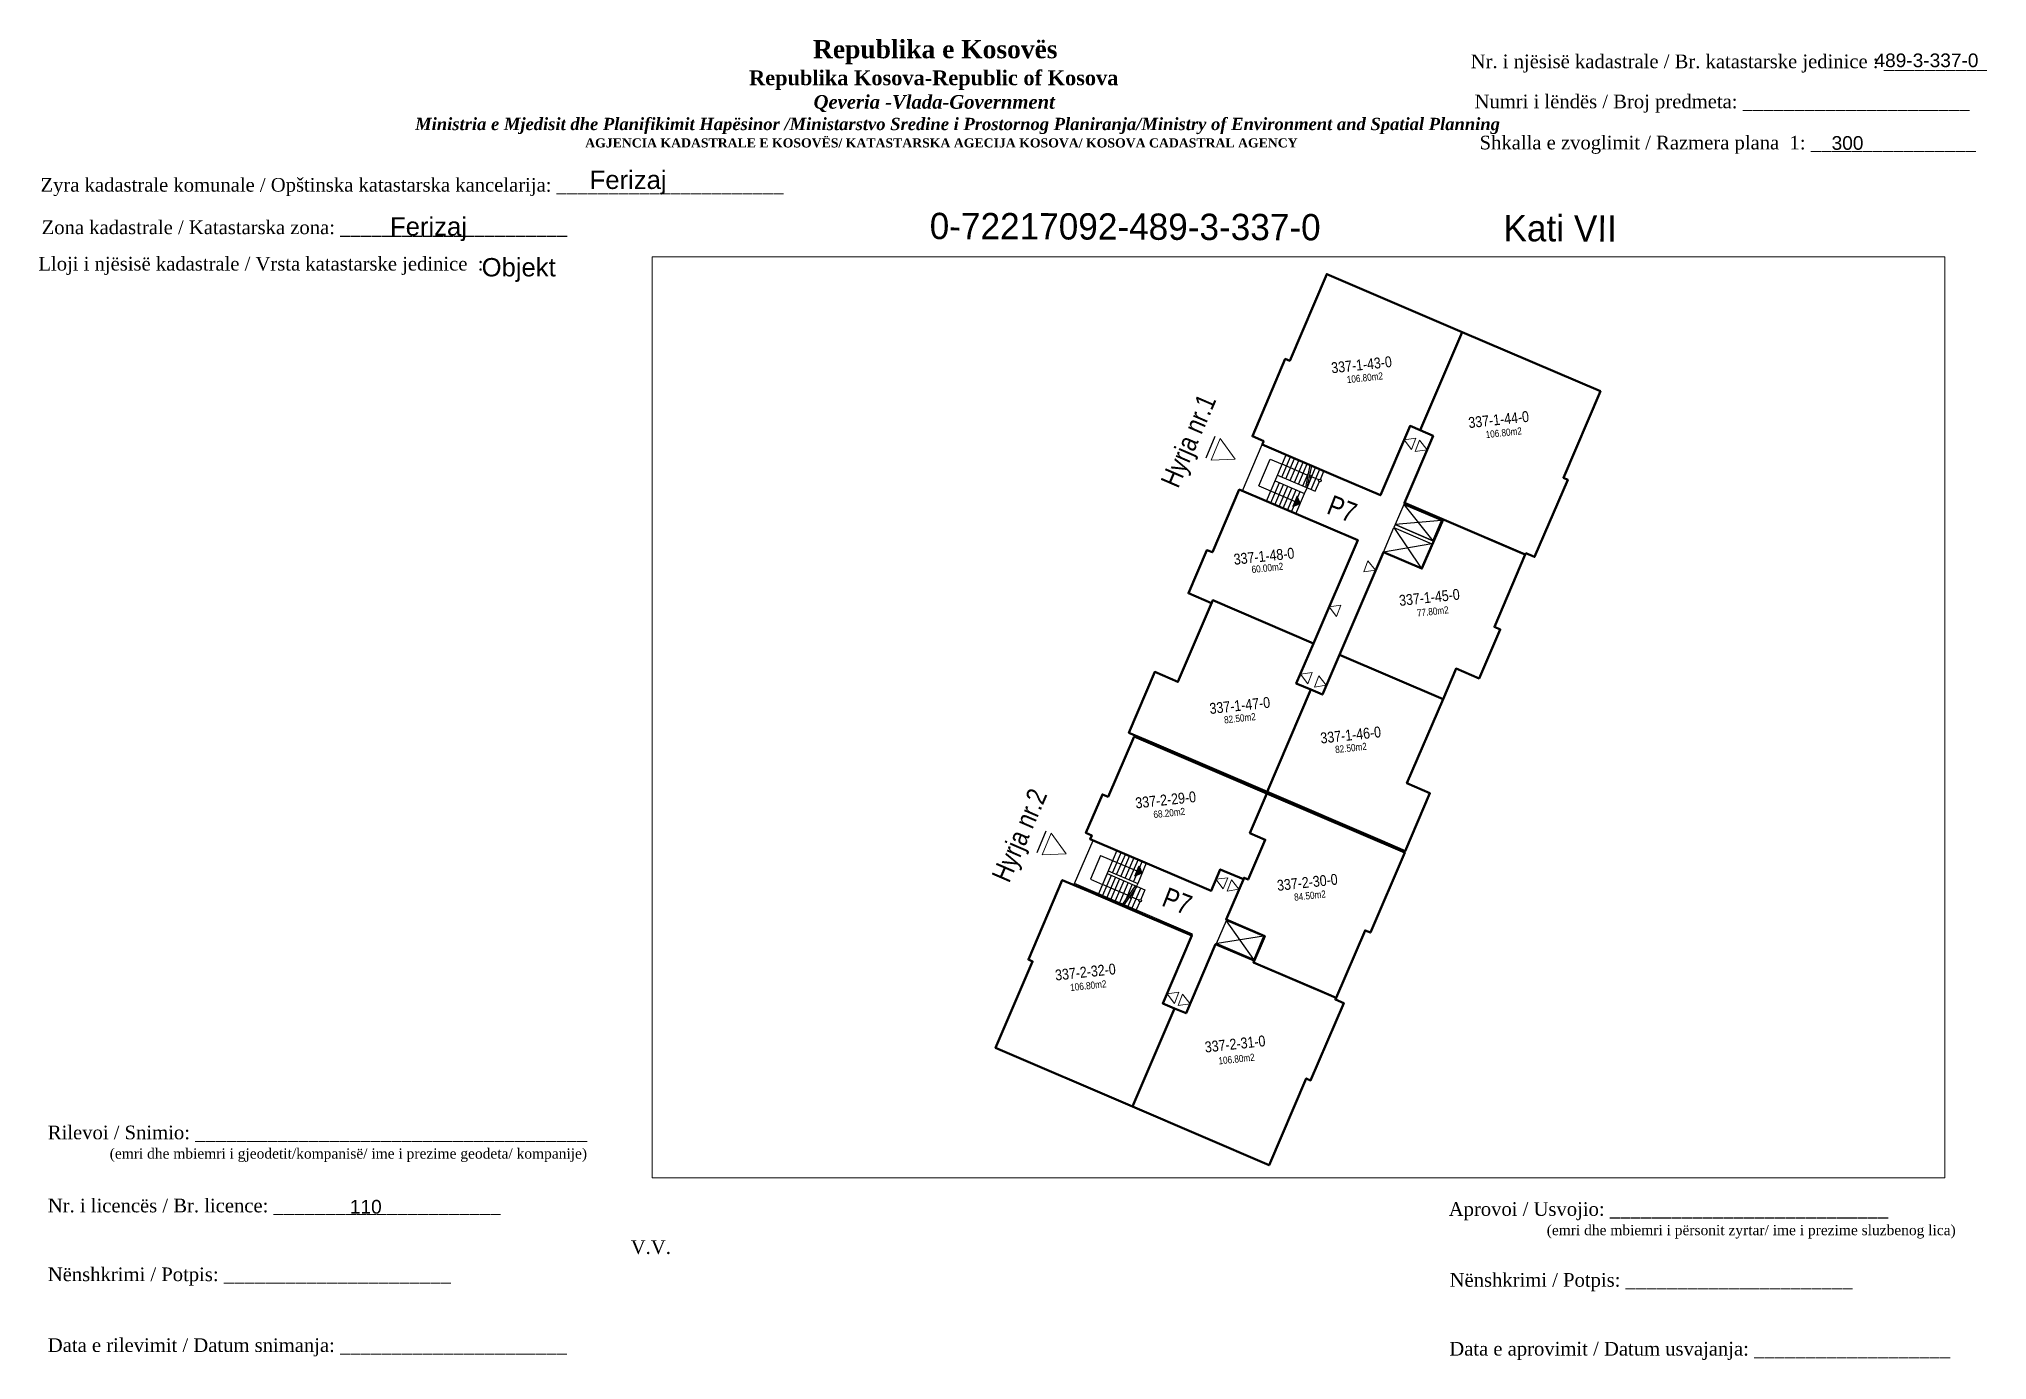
# Paper-space layout 'Kati 7' of a CAD drawing. Header units: feet, sheet in millimetres. Extents: x 2 to 288, y 2 to 196.
# The model-space entities are those that its viewports show. They can reach past a viewport. Long polylines and large blocks are cut down to what shows.
import ezdxf
from ezdxf.enums import TextEntityAlignment as Align

# ---------------------------------------------------------------- set-up
doc = ezdxf.new("R2010")
doc.units = ezdxf.units.FT
doc.header["$MEASUREMENT"] = 0
doc.layers.add('07 Kati 5', color=7, linetype='Continuous', lineweight=50)
doc.layers.add('Dyert', color=133, linetype='Continuous', lineweight=5)
doc.styles.add('Dimensionet CM', font='swissc.ttf', dxfattribs={"height": 15})

msp = doc.modelspace()

# ---------------------------------------------------------------- hatches: boundary and pattern name
at = {"layer": '07 Kati 5', "transparency": 33554687}
h = msp.add_hatch(color=0, dxfattribs=at)
h.dxf.hatch_style = 1
h.paths.add_polyline_path([(7512787.63, 4692984.96), (7512787.45, 4692985.42), (7512787.17, 4692984.77)])
h = msp.add_hatch(color=0, dxfattribs=at)
h.dxf.hatch_style = 1
h.paths.add_polyline_path([(7512777.56, 4692961.43), (7512777.1, 4692961.24), (7512777.38, 4692961.89)])

# ---------------------------------------------------------------- linework, layer by layer
for p, q in [((7512782.2, 4692989.22), (7512781.62, 4692987.84)), ((7512771.45, 4692964.1), (7512770.87, 4692962.73))]:
    msp.add_line(p, q)
at = {"color": 0, "ltscale": 10}
for p, q in [((7512785, 4692986.08), (7512785.73, 4692987.78)), ((7512785.49, 4692985.11), (7512786.75, 4692988.06)), ((7512785.73, 4692987.78), (7512786.49, 4692987.46)), ((7512786.04, 4692986.4), (7512787.91, 4692985.6)), ((7512786.2, 4692986.77), (7512788.6, 4692985.74)), ((7512774.93, 4692962.55), (7512774.28, 4692961.04)), ((7512775.97, 4692962.87), (7512774.79, 4692960.11)), ((7512774.28, 4692961.04), (7512775.05, 4692960.71)), ((7512775.34, 4692961.4), (7512777.74, 4692960.37)), ((7512775.42, 4692961.58), (7512777.29, 4692960.78))]:
    msp.add_line(p, q, dxfattribs=at)
at = {"color": 0, "lineweight": 40}
for points in [[(7512785.32, 4692988.94), (7512785.14, 4692989.02), (7512785.14, 4692989.02), (7512784.59, 4692989.25), (7512786.69, 4692994.17), (7512786.97, 4692994.05), (7512789.33, 4692999.57), (7512797.95, 4692995.88), (7512795.27, 4692989.63), (7512794.63, 4692989.9), (7512792.74, 4692985.49), (7512790.05, 4692986.64), (7512790.05, 4692986.64), (7512785.22, 4692988.71)], [(7512801.74, 4692981.8), (7512801.97, 4692981.71), (7512802.01, 4692981.8), (7512802.56, 4692981.56), (7512804.67, 4692986.48), (7512804.39, 4692986.6), (7512806.75, 4692992.11), (7512797.95, 4692995.88), (7512795.27, 4692989.63), (7512796.1, 4692989.27), (7512794.27, 4692985), (7512796.96, 4692983.85), (7512796.96, 4692983.85), (7512801.74, 4692981.8)], [(7512788.48, 4692976.06), (7512791.3, 4692982.63), (7512783.76, 4692985.85), (7512782.05, 4692981.86), (7512781.7, 4692982), (7512780.52, 4692979.25), (7512781.99, 4692978.62), (7512782.07, 4692978.8)], [(7512796.73, 4692983.95), (7512795.39, 4692980.82), (7512792.93, 4692981.87), (7512790.13, 4692975.33), (7512790.13, 4692975.32), (7512796.73, 4692972.5), (7512797.56, 4692974.45), (7512799.03, 4692973.83), (7512800.37, 4692976.95), (7512800, 4692977.11), (7512801.97, 4692981.71), (7512796.96, 4692983.85), (7512796.96, 4692983.85)], [(7512788.48, 4692976.06), (7512787.39, 4692973.51), (7512788.31, 4692973.12), (7512785.53, 4692966.61), (7512778.2, 4692969.74), (7512778.2, 4692969.74), (7512776.73, 4692970.37), (7512778.38, 4692974.24), (7512779.85, 4692973.61), (7512782.07, 4692978.8)], [(7512790.13, 4692975.32), (7512789.05, 4692972.8), (7512788.31, 4692973.12), (7512785.53, 4692966.61), (7512792.86, 4692963.47), (7512792.86, 4692963.47), (7512794.33, 4692962.84), (7512795.9, 4692966.52), (7512794.43, 4692967.15), (7512796.73, 4692972.5)], [(7512777.06, 4692970.13), (7512775.41, 4692966.29), (7512775.04, 4692966.44), (7512773.99, 4692963.99), (7512774.36, 4692963.83), (7512774.26, 4692963.6), (7512781.96, 4692960.3), (7512782.55, 4692961.67), (7512782.55, 4692961.67), (7512784.02, 4692961.04), (7512784.06, 4692961.14), (7512784.32, 4692961.02), (7512785.41, 4692963.56), (7512784.43, 4692963.98), (7512785.51, 4692966.51)], [(7512784.06, 4692961.14), (7512782.92, 4692958.48), (7512785.38, 4692957.43), (7512784.66, 4692955.75), (7512789.93, 4692953.49), (7512791.77, 4692957.79), (7512792.11, 4692957.65), (7512794.29, 4692962.75), (7512785.51, 4692966.51), (7512784.43, 4692963.98), (7512785.41, 4692963.56), (7512784.32, 4692961.02)], [(7512774.15, 4692960.28), (7512774.15, 4692960.28), (7512774.15, 4692960.28), (7512772.49, 4692960.99), (7512770.33, 4692955.93), (7512770.6, 4692955.81), (7512768.24, 4692950.3), (7512776.95, 4692946.57), (7512779.63, 4692952.82), (7512778.89, 4692953.14), (7512780.74, 4692957.46), (7512778.05, 4692958.61), (7512778.05, 4692958.61), (7512774.15, 4692960.28)], [(7512788.8, 4692953.98), (7512789.93, 4692953.49), (7512789.88, 4692953.38), (7512790.41, 4692953.16), (7512788.3, 4692948.24), (7512788.02, 4692948.36), (7512785.66, 4692942.84), (7512776.95, 4692946.57), (7512779.63, 4692952.82), (7512780.37, 4692952.51), (7512782.25, 4692956.92), (7512784.71, 4692955.87), (7512784.66, 4692955.75), (7512788.8, 4692953.98)]]:
    msp.add_lwpolyline(points, close=True, dxfattribs=at)
at = {"color": 0}
for points in [[(7512785.22, 4692988.71), (7512792.74, 4692985.49), (7512794.63, 4692989.9), (7512796.1, 4692989.27), (7512794.23, 4692984.91), (7512796.69, 4692983.86), (7512796.14, 4692982.56), (7512793.68, 4692983.62), (7512793.6, 4692983.43), (7512796.06, 4692982.38), (7512795.39, 4692980.82), (7512792.93, 4692981.87), (7512789.05, 4692972.8), (7512787.39, 4692973.51), (7512791.3, 4692982.63), (7512783.97, 4692985.77)], [(7512793.68, 4692983.62), (7512796.09, 4692982.58), (7512796.64, 4692983.88), (7512794.23, 4692984.91)], [(7512793.6, 4692983.43), (7512796.01, 4692982.4), (7512795.34, 4692980.84), (7512792.93, 4692981.87)], [(7512774.45, 4692963.52), (7512781.96, 4692960.31), (7512782.55, 4692961.67), (7512784.02, 4692961.04), (7512782.92, 4692958.48), (7512785.38, 4692957.43), (7512784.71, 4692955.87), (7512782.25, 4692956.92), (7512780.37, 4692952.51), (7512778.89, 4692953.14), (7512780.78, 4692957.55), (7512773.27, 4692960.77)], [(7512782.94, 4692958.42), (7512785.31, 4692957.41), (7512784.68, 4692955.93), (7512782.31, 4692956.95)]]:
    msp.add_lwpolyline(points, close=True, dxfattribs=at)
for points in [[(7512786.47, 4692986.65), (7512787.02, 4692987.94)], [(7512788.09, 4692986.77), (7512786.49, 4692987.46)], [(7512786.73, 4692986.54), (7512787.28, 4692987.83)], [(7512787, 4692986.43), (7512787.55, 4692987.71)], [(7512787.27, 4692986.31), (7512787.82, 4692987.6)], [(7512787.53, 4692986.2), (7512788.08, 4692987.48)], [(7512787.8, 4692986.08), (7512788.2, 4692987.01)], [(7512787.99, 4692986), (7512788.28, 4692987.4)], [(7512788.07, 4692985.97), (7512788.62, 4692987.26)], [(7512788.08, 4692985.96), (7512788.37, 4692987.36)], [(7512788.33, 4692985.86), (7512788.88, 4692987.14)], [(7512788.93, 4692986.5), (7512789.15, 4692987.03)], [(7512785.76, 4692985), (7512786.31, 4692986.29)], [(7512786.02, 4692984.88), (7512786.58, 4692986.17)], [(7512786.29, 4692984.77), (7512786.84, 4692986.06)], [(7512786.56, 4692984.66), (7512787.11, 4692985.94)], [(7512786.82, 4692984.54), (7512787.38, 4692985.83)], [(7512787.09, 4692984.43), (7512787.64, 4692985.72)], [(7512788.24, 4692986.71), (7512788.41, 4692986.78)], [(7512788.24, 4692986.71), (7512788.31, 4692986.54)], [(7512788.82, 4692986.46), (7512788.36, 4692986.66)], [(7512788.6, 4692985.74), (7512788.86, 4692986.36)], [(7512787.63, 4692984.96), (7512787.45, 4692985.42), (7512787.17, 4692984.77), (7512787.63, 4692984.96)], [(7512787.36, 4692984.31), (7512787.91, 4692985.6)], [(7512794.23, 4692984.91), (7512796.09, 4692982.58)], [(7512793.6, 4692983.43), (7512795.34, 4692980.84)], [(7512796.64, 4692983.88), (7512793.68, 4692983.62)], [(7512796.01, 4692982.4), (7512792.93, 4692981.87)], [(7512776.24, 4692962.76), (7512775.69, 4692961.47)], [(7512776.51, 4692962.64), (7512775.95, 4692961.36)], [(7512776.77, 4692962.53), (7512776.22, 4692961.24)], [(7512777.04, 4692962.41), (7512776.49, 4692961.13)], [(7512777.31, 4692962.3), (7512776.75, 4692961.01)], [(7512777.57, 4692962.19), (7512777.02, 4692960.9)], [(7512775.3, 4692961.31), (7512774.79, 4692960.11)], [(7512775.61, 4692961.29), (7512775.06, 4692960)], [(7512775.88, 4692961.17), (7512775.33, 4692959.88)], [(7512776.14, 4692961.06), (7512775.59, 4692959.77)], [(7512776.41, 4692960.94), (7512775.86, 4692959.66)], [(7512777.56, 4692961.43), (7512777.1, 4692961.24), (7512777.38, 4692961.89), (7512777.56, 4692961.43)], [(7512777.84, 4692962.07), (7512777.29, 4692960.78)], [(7512776.65, 4692960.03), (7512775.05, 4692960.71)], [(7512776.68, 4692960.83), (7512776.13, 4692959.54)], [(7512777.13, 4692960.63), (7512776.32, 4692959.46)], [(7512777.23, 4692960.59), (7512776.41, 4692959.42)], [(7512776.94, 4692960.72), (7512776.55, 4692959.79)], [(7512777.21, 4692960.6), (7512776.66, 4692959.31)], [(7512776.79, 4692959.96), (7512776.97, 4692960.03)], [(7512776.79, 4692959.96), (7512776.86, 4692959.79)], [(7512777.37, 4692959.71), (7512776.91, 4692959.91)], [(7512777.48, 4692960.49), (7512776.92, 4692959.2)], [(7512777.74, 4692960.37), (7512777.48, 4692959.76)], [(7512777.42, 4692959.61), (7512777.19, 4692959.09)], [(7512784.68, 4692955.93), (7512782.95, 4692958.39)], [(7512785.31, 4692957.41), (7512782.34, 4692956.96)]]:
    msp.add_lwpolyline(points, dxfattribs=at)
at = {"color": 0, "ltscale": 10}
for points in [[(7512785, 4692986.08), (7512787.31, 4692985.1)], [(7512787.91, 4692985.6), (7512788.07, 4692985.97)], [(7512774.93, 4692962.55), (7512777.24, 4692961.57)], [(7512777.29, 4692960.78), (7512777.21, 4692960.6)]]:
    msp.add_lwpolyline(points, dxfattribs=at)
at = {"color": 0}
for centre in [(7512788.89, 4692986.43), (7512777.45, 4692959.68)]:
    msp.add_circle(centre, 0.08, dxfattribs=at)
at = {"layer": 'Dyert', "color": 0}
for p, q in [((7512781.97, 4692987.72), (7512782.55, 4692989.1)), ((7512782.55, 4692989.1), (7512783.49, 4692987.79)), ((7512783.49, 4692987.79), (7512781.97, 4692987.72)), ((7512771.21, 4692962.6), (7512771.79, 4692963.98)), ((7512771.79, 4692963.98), (7512772.74, 4692962.67)), ((7512772.74, 4692962.67), (7512771.21, 4692962.6))]:
    msp.add_line(p, q, dxfattribs=at)
for points in [[(7512795, 4692989.12), (7512794.72, 4692988.41), (7512794.25, 4692989.02)], [(7512795.23, 4692988.99), (7512795.72, 4692988.39), (7512794.96, 4692988.27)], [(7512791.95, 4692981.32), (7512792.44, 4692980.73), (7512791.68, 4692980.61)], [(7512790.23, 4692978.49), (7512789.95, 4692977.77), (7512789.48, 4692978.38)], [(7512788.4, 4692974.21), (7512788.12, 4692973.49), (7512787.65, 4692974.1)], [(7512788.82, 4692973.99), (7512789.3, 4692973.4), (7512788.54, 4692973.28)], [(7512783.03, 4692961.14), (7512782.74, 4692960.43), (7512782.27, 4692961.04)], [(7512783.26, 4692961), (7512783.74, 4692960.41), (7512782.98, 4692960.29)], [(7512779.91, 4692953.86), (7512779.63, 4692953.14), (7512779.16, 4692953.75)], [(7512780.14, 4692953.72), (7512780.63, 4692953.12), (7512779.87, 4692953.01)]]:
    msp.add_lwpolyline(points, close=True, dxfattribs=at)

# ---------------------------------------------------------------- texts
at = {"layer": 'Dyert', "color": 0, "lineweight": 20, "style": 'Dimensionet CM'}
for s, p in [('337-1-43-0', (7512791.54, 4692993.8)), ('337-1-44-0', (7512800.27, 4692990.31)), ('337-1-48-0', (7512785.33, 4692981.61)), ('337-1-45-0', (7512795.86, 4692978.99)), ('337-1-47-0', (7512783.79, 4692972.11)), ('337-1-46-0', (7512790.85, 4692970.23)), ('337-2-29-0', (7512779.07, 4692966.1)), ('337-2-30-0', (7512788.09, 4692960.85)), ('337-2-32-0', (7512773.96, 4692955.14)), ('337-2-31-0', (7512783.49, 4692950.56))]:
    msp.add_text(s, height=0.691, rotation=6.1416, dxfattribs=at).set_placement(p, align=Align.MIDDLE_CENTER)
at = {"layer": 'Dyert', "color": 0, "style": 'Dimensionet CM'}
for s, p in [('Hyrja nr.1', (7512779.86, 4692985.87)), ('Hyrja nr.2', (7512769.1, 4692960.75))]:
    msp.add_text(s, height=1.249, rotation=66.623, dxfattribs=at).set_placement(p)
at = {"layer": 'Dyert', "color": 0, "lineweight": 20, "attachment_point": 3, "style": 'Dimensionet CM'}
for s, insert, char_height, width, rotation in [('106.80m2', (7512792.88, 4692993.32), 0.454, 1.7296, 6.1416), ('106.80m2', (7512801.72, 4692989.82), 0.454, 1.7296, 6.1416), ('P7', (7512791.37, 4692984.89), 1.272, 20.46, 338.7049), ('60.00m2', (7512786.53, 4692981.2), 0.454, 1.7296, 6.1416), ('77.80m2', (7512797.06, 4692978.43), 0.454, 1.7296, 6.1416), ('82.50m2', (7512784.78, 4692971.63), 0.454, 1.7296, 6.1416), ('82.50m2', (7512791.85, 4692969.74), 0.454, 1.7296, 6.1416), ('68.20m2', (7512780.28, 4692965.6), 0.454, 1.7296, 6.1416), ('P7', (7512780.87, 4692959.92), 1.272, 20.46, 338.7049), ('84.50m2', (7512789.24, 4692960.34), 0.454, 1.7296, 6.1416), ('106.80m2', (7512775.27, 4692954.62), 0.454, 1.7296, 6.1416), ('106.80m2', (7512784.71, 4692949.95), 0.454, 1.7296, 6.1416)]:
    msp.add_mtext(s, dxfattribs=dict(at, insert=insert, char_height=char_height, width=width, rotation=rotation))

psp = doc.layouts.new('Kati 7')

# ---------------------------------------------------------------- texts
at = {"attachment_point": 1}
for s, insert, char_height, width in [('\\pi77.297;{\\fBook Antiqua|b1|i0|c0|p18;\\H1.333x;Republika e Kosovës\\fTimes New Roman|b1|i0|c0|p18;\\P\\pi67.927;\\fBook Antiqua|b1|i0|c0|p18;\\H0.8125x;Republika Kosova-Republic of Kosova\\fTimes New Roman|b1|i0|c0|p18;\\P\\pi77.378;\\fBook Antiqua|b1|i1|c0|p18;\\H0.9233x;Qeveria -Vlada-Government \\P\\pi13.032,l6,t23.033;\\fTimes New Roman|b1|i1|c0|p18;\\H0.9x;Ministria e Mjedisit dhe Planifikimit Hapësinor /Ministarstvo Sredine i Prostornog Planiranja/Ministry of Environment and Spatial Planning\\P\\pi43.931,l0,tz;\\fBook Antiqua|b1|i0|c0|p18;\\H0.7406x;AGJENCIA KADASTRALE E KOSOVËS/ KATASTARSKA AGECIJA KOSOVA/ KOSOVA CADASTRAL AGENCY}', (38.54, 195.74), 2, 191.8237), ('{\\fTimes New Roman|b0|i0|c0|p18;Nr. i njësisë kadastrale / Br. katastarske jedinice : __________}', (212.14, 193.62), 2, 98.5379), ('{\\fArial|b0|i0|c0|p34;489-3-337-0}', (271.27, 193.77), 2, 29.4868), ('{\\fTimes New Roman|b0|i0|c0|p18; Numri i lëndës / Broj predmeta: ______________________}', (211.95, 187.75), 2, 83.344), ('{\\fTimes New Roman|b0|i0|c0|p18; Shkalla e zvoglimit / Razmera plana  1: ________________}', (212.69, 181.73), 2, 98.5379), ('{\\fArial|b0|i0|c0|p34;300}', (264.99, 181.67), 2, 29.4868), ('{\\fTimes New Roman|b0|i0|c0|p18; Zyra kadastrale komunale / Opštinska katastarska kancelarija: ______________________}', (1.96, 175.54), 2, 114.6874), ('{\\fArial|b0|i0|c0|p34;Ferizaj}', (83.13, 176.62), 2.6863, 39.6044), ('{\\fTimes New Roman|b0|i0|c0|p18; Zona kadastrale / Katastarska zona: ______________________}', (2.13, 169.32), 2, 83.344), ('{\\fArial|b0|i0|c0|p34;Ferizaj}', (53.9, 169.79), 2.6863, 39.6044), ('{\\fTimes New Roman|b0|i0|c0|p18; Lloji i njësisë kadastrale / Vrsta katastarske jedinice  : }', (1.65, 163.99), 2, 83.344), ('{\\fArial|b0|i0|c0|p34;Objekt}', (67.31, 163.82), 2.6863, 39.6044), ('{\\fTimes New Roman|b0|i0|c0|p18; Rilevoi / Snimio: ______________________________________\\P             \\H0.75x;(emri dhe mbiemri i gjeodetit/kompanisë/ ime i prezime geodeta/ kompanije)}', (3.03, 36.79), 2, 87.3883), ('{\\fTimes New Roman|b0|i0|c0|p18; Nr. i licencës / Br. licence: ______________________\\P                                }', (3.03, 26.09), 2, 83.344), ('{\\fArial|b0|i0|c0|p34;110}', (48.01, 25.91), 2.0032, 371.0481), ('{\\fTimes New Roman|b0|i0|c0|p18; Aprovoi / Usvojio: ___________________________\\P                    \\H0.75x;(emri dhe mbiemri i përsonit zyrtar/ ime i prezime sluzbenog lica)}', (208.17, 25.58), 2, 83.344), ('{\\fTimes New Roman|b0|i0|c0|p18;V.V.                                 }', (89.15, 20), 2, 9.4297), ('{\\fTimes New Roman|b0|i0|c0|p18; Nënshkrimi / Potpis: ______________________\\P                                 }', (3.03, 16.02), 2, 83.344), ('{\\fTimes New Roman|b0|i0|c0|p18; Nënshkrimi / Potpis: ______________________\\P                                 }', (208.3, 15.2), 2, 83.344), ('{\\fTimes New Roman|b0|i0|c0|p18; Data e rilevimit / Datum snimanja: ______________________\\P                                 }', (3.03, 5.65), 2, 83.344), ('{\\fTimes New Roman|b0|i0|c0|p18; Data e aprovimit / Datum usvajanja: ___________________\\P                                 }', (208.25, 5.12), 2, 83.344)]:
    psp.add_mtext(s, dxfattribs=dict(at, insert=insert, char_height=char_height, width=width))
at = {"width": 114.1591, "attachment_point": 1, "rotation": 359.8086}
for s, insert, char_height in [('0-72217092-489-3-337-0', (132.93, 170.45), 3.8498), ('Kati VII', (216.95, 170.13), 3.85)]:
    psp.add_mtext(s, dxfattribs=dict(at, insert=insert, char_height=char_height))

# ---------------------------------------------------------------- viewports
at = {"layer": '0'}
psp.add_viewport(center=(186.93, 96.57), size=(189.29, 134.811), view_center_point=(7512787.53, 4692971.35), view_height=58.6135, dxfattribs=at)

doc.saveas('drawing.dxf')
